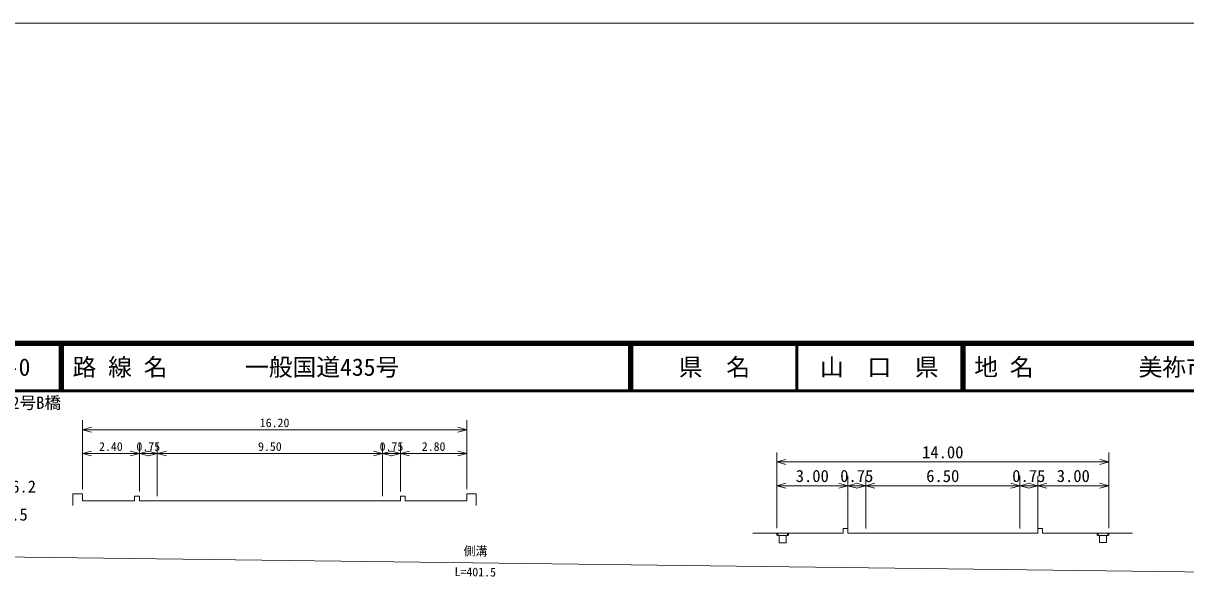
# Model space of a CAD drawing. Units: millimetres on the paper, enlarged 1000 times, with parts at other scales. Extents: x 0 to 700000, y -47500 to 447500.
# Drawn here: x 169983 to 414947, y 329741 to 447500 of the extents above; entities that cross this region are included whole.
import ezdxf
from ezdxf.enums import TextEntityAlignment as Align

# ---------------------------------------------------------------- set-up
doc = ezdxf.new("R2010")
doc.units = ezdxf.units.MM
doc.header["$LTSCALE"] = 1000
for name, color, linetype, lineweight in [('作業レイヤ1', 7, 'Continuous', 13), ('作業ﾚｲﾔ1', 7, 'Continuous', 25), ('作業ﾚｲﾔ3', 7, 'Continuous', 13)]:
    doc.layers.add(name, color=color, linetype=linetype, lineweight=lineweight)
doc.styles.add('@ＭＳ ゴシック', font='')
doc.styles.add('ＭＳ ゴシック', font='')
doc.styles.get('@ＭＳ ゴシック').set_extended_font_data('@MS Gothic')
doc.styles.get('ＭＳ ゴシック').set_extended_font_data('MS Gothic')

msp = doc.modelspace()

# ---------------------------------------------------------------- linework, layer by layer
at = {"layer": '作業レイヤ1'}
msp.add_lwpolyline([(0, -47500), (700000, -47500), (700000, 447500), (0, 447500)], close=True, dxfattribs=at)
at = {"layer": '作業ﾚｲﾔ1', "lineweight": 140}
msp.add_line((680000, 380000), (40000, 380000), dxfattribs=at)
at = {"layer": '作業ﾚｲﾔ1', "lineweight": 50}
for p, q in [((177750, 380000), (177750, 370000)), ((178250, 380000), (178250, 370000)), ((297750, 380000), (297750, 370000)), ((298250, 380000), (298250, 370000)), ((333000, 380000), (333000, 370000)), ((367750, 380000), (367750, 370000)), ((368250, 380000), (368250, 370000)), ((40000, 370000), (680000, 370000))]:
    msp.add_line(p, q, dxfattribs=at)
at = {"layer": '作業ﾚｲﾔ1', "lineweight": 13}
msp.add_line((66722, 336221), (463800, 331217), dxfattribs=at)
at = {"layer": '作業ﾚｲﾔ3'}
for p, q in [((182457, 349292), (182457, 363792)), ((263457, 349292), (263457, 363792)), ((184389, 362309), (182457, 361792)), ((182457, 361792), (263457, 361792)), ((182457, 361792), (184389, 361274)), ((263457, 361792), (261525, 362309)), ((261525, 361274), (263457, 361792)), ((194457, 348792), (194457, 358792)), ((198207, 347792), (198207, 358792)), ((245707, 347792), (245707, 358792)), ((249457, 348792), (249457, 358792)), ((184389, 357309), (182457, 356792)), ((182457, 356792), (194457, 356792)), ((182457, 356792), (184389, 356274)), ((194457, 356792), (192525, 357309)), ((192525, 356274), (194457, 356792)), ((196389, 357309), (194457, 356792)), ((194457, 356792), (198207, 356792)), ((194457, 356792), (196389, 356274)), ((198207, 356792), (196275, 357309)), ((196275, 356274), (198207, 356792)), ((200139, 357309), (198207, 356792)), ((198207, 356792), (245707, 356792)), ((198207, 356792), (200139, 356274)), ((245707, 356792), (243775, 357309)), ((243775, 356274), (245707, 356792)), ((247639, 357309), (245707, 356792)), ((245707, 356792), (249457, 356792)), ((245707, 356792), (247639, 356274)), ((249457, 356792), (247525, 357309)), ((247525, 356274), (249457, 356792)), ((251389, 357309), (249457, 356792)), ((249457, 356792), (263457, 356792)), ((249457, 356792), (251389, 356274)), ((263457, 356792), (261525, 357309)), ((261525, 356274), (263457, 356792)), ((328756, 341011), (328756, 357000)), ((330688, 355518), (328756, 355000)), ((398756, 355000), (396824, 355518)), ((398756, 341011), (398756, 357000)), ((328756, 355000), (398756, 355000)), ((328756, 355000), (330688, 354482)), ((396824, 354482), (398756, 355000)), ((330688, 350518), (328756, 350000)), ((343756, 350000), (341824, 350518)), ((343756, 340981), (343756, 352000)), ((345688, 350518), (343756, 350000)), ((347506, 350000), (345574, 350518)), ((347503, 344981), (347499, 351981)), ((347503, 344981), (347499, 351981)), ((347506, 341000), (347506, 352000)), ((349438, 350518), (347506, 350000)), ((380006, 350000), (378074, 350518)), ((380006, 341002), (380006, 352000)), ((381938, 350518), (380006, 350000)), ((383756, 350000), (381824, 350518)), ((383756, 341011), (383756, 352000)), ((385688, 350518), (383756, 350000)), ((398756, 350000), (396824, 350518)), ((180457, 348292), (182457, 348292)), ((180457, 348292), (180457, 345792)), ((182457, 346792), (182457, 348292)), ((263457, 346792), (263457, 348292)), ((263457, 348292), (265457, 348292)), ((265457, 348292), (265457, 345792)), ((328756, 350000), (343756, 350000)), ((328756, 350000), (330688, 349482)), ((341824, 349482), (343756, 350000)), ((343756, 350000), (347506, 350000)), ((343756, 350000), (345688, 349482)), ((345574, 349482), (347506, 350000)), ((347506, 350000), (380006, 350000)), ((347506, 350000), (349438, 349482)), ((378074, 349482), (380006, 350000)), ((380006, 350000), (383756, 350000)), ((380006, 350000), (381938, 349482)), ((381824, 349482), (383756, 350000)), ((383756, 350000), (398756, 350000)), ((383756, 350000), (385688, 349482)), ((396824, 349482), (398756, 350000)), ((182457, 346792), (193457, 346792)), ((193457, 347792), (193457, 346792)), ((193457, 347792), (194457, 347792)), ((194457, 347792), (194457, 346792)), ((194457, 346792), (198207, 346792)), ((198207, 346792), (245707, 346792)), ((245707, 346792), (249457, 346792)), ((249457, 347792), (249457, 346792)), ((249457, 347792), (250457, 347792)), ((250457, 347792), (250457, 346792)), ((250457, 346792), (263457, 346792)), ((343755, 340979), (342755, 340979)), ((342755, 340979), (342756, 339979)), ((343756, 339979), (343755, 340979)), ((384755, 341003), (383755, 341002)), ((383755, 341002), (383756, 340002)), ((384756, 340003), (384755, 341003)), ((328756, 339971), (323756, 339968)), ((328756, 339971), (342756, 339979)), ((328756, 339971), (328756, 339471)), ((329006, 339971), (329006, 339471)), ((329006, 339471), (331006, 339472)), ((329256, 339471), (329257, 337971)), ((330757, 337972), (330756, 339472)), ((331006, 339472), (331006, 339972)), ((331256, 339472), (331256, 339972)), ((343756, 339979), (347506, 339981)), ((347506, 339981), (380006, 340000)), ((380006, 340000), (383756, 340002)), ((384756, 340003), (398756, 340011)), ((396256, 340009), (396256, 339509)), ((396506, 340009), (396506, 339509)), ((396506, 339509), (398506, 339511)), ((396756, 339510), (396757, 338010)), ((398257, 338010), (398256, 339510)), ((398506, 339511), (398506, 340011)), ((398756, 340011), (403756, 340014)), ((398756, 339511), (398756, 340011)), ((329257, 337971), (330757, 337972)), ((396757, 338010), (398257, 338010))]:
    msp.add_line(p, q, dxfattribs=at)

# ---------------------------------------------------------------- texts
at = {"layer": '作業ﾚｲﾔ1', "style": 'ＭＳ ゴシック'}
for s, p in [('路 線 名', (180380, 375000)), ('一般国道435号', (216734, 375000)), ('地 名', (370380, 375000)), ('美祢市豊田前町麻生下', (405024, 375000)), ('82-0', (161521, 375000))]:
    msp.add_text(s, height=3666, dxfattribs=at).set_placement(p, align=Align.MIDDLE_LEFT)
for s, p in [('県\u3000名', (315625, 375000)), ('山\u3000口\u3000県', (350375, 375000))]:
    msp.add_text(s, height=3666, dxfattribs=at).set_placement(p, align=Align.MIDDLE_CENTER)
msp.add_text('側溝', height=1833, rotation=359.278, dxfattribs=at).set_placement((265273, 334719), align=Align.BOTTOM_CENTER)
at = {"layer": '作業ﾚｲﾔ1', "style": '@ＭＳ ゴシック'}
msp.add_text('L=401.5', height=1833, rotation=359.278, dxfattribs=at).set_placement((265248, 332719), align=Align.TOP_CENTER)
at = {"layer": '作業ﾚｲﾔ3', "style": 'ＭＳ ゴシック'}
for s, height, p in [('橋名\u3000\u3000\u3000麻生2号B橋', 2566, (142948, 365431)), ('16.20', 1833, (219832, 361792)), ('2.40', 1833, (185957, 356792)), ('0.75', 1833, (193832, 356792)), ('9.50', 1833, (219457, 356792)), ('0.75', 1833, (245082, 356792)), ('2.80', 1833, (253957, 356792)), ('14.00', 2566, (359381, 355000)), ('3.00', 2566, (332756, 350000)), ('0.75', 2566, (342131, 350000)), ('6.50', 2566, (360256, 350000)), ('0.75', 2566, (378381, 350000)), ('3.00', 2566, (387756, 350000)), ('全幅\u3000\u3000\u3000W1=16.2', 2566, (142948, 347758)), ('車道\u3000\u3000\u3000W2=9.5', 2566, (142948, 341867))]:
    msp.add_text(s, height=height, dxfattribs=at).set_placement(p, align=Align.BOTTOM_LEFT)

doc.saveas('drawing.dxf')
